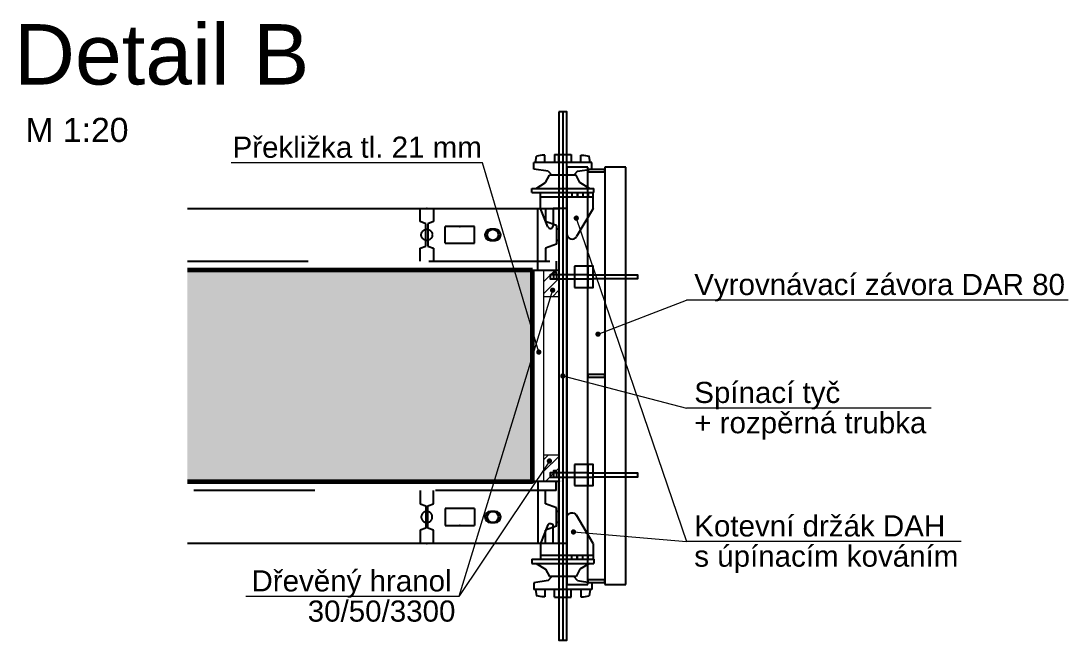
# Model space of a CAD drawing. Header units: millimetres. Extents: x 1924 to 471109, y -30014 to 109986.
# Drawn here: x 364435 to 366169, y 19979 to 21004 of the extents above; entities that cross this region are included whole.
import ezdxf
from ezdxf.enums import TextEntityAlignment as Align

# ---------------------------------------------------------------- set-up
doc = ezdxf.new("R2010")
doc.units = ezdxf.units.MM
doc.header["$LTSCALE"] = 100
doc.linetypes.add('104', pattern=[4, 2, -2])
for name, color, linetype, lineweight in [('Bloky', 7, 'Continuous', 15), ('Hatch', 7, 'Continuous', 15), ('texty', 255, 'Continuous', 15), ('Velmi tlustá', 10, 'Continuous', 60)]:
    doc.layers.add(name, color=color, linetype=linetype, lineweight=lineweight)
for name, color, linetype in [('PERI_Blocktext', 22, 'Continuous'), ('PERI_DOMINO_Accessories', 41, 'Continuous'), ('PERI_DOMINO_Anchor', 7, 'Continuous')]:
    doc.layers.add(name, color=color, linetype=linetype)
doc.layers.add('PERI_HELPLINE', color=140, linetype='Continuous', plot=False)
doc.layers.add('PERI_HIDDEN', color=30, linetype='104', plot=False)
doc.styles.add('PERI-Blocktxt', font='arial.ttf')
doc.styles.add('PERI-txt-arial', font='arial.ttf')
doc.styles.get("Standard").update_dxf_attribs({"font": 'arial.ttf'})

# ---------------------------------------------------------------- blocks, each defined once
blk = doc.blocks.new('030480P')
at = {"color": 0, "linetype": 'ByBlock'}
blk.add_lwpolyline([(-500, -7.5), (500, -7.5), (500, 7.5), (-500, 7.5)], close=True, dxfattribs=at)
at = {"layer": 'PERI_HELPLINE'}
blk.add_line((-500, 0), (500, 0), dxfattribs=at)
blk.add_point((0, 0), dxfattribs=at)
at = {"color": 0, "linetype": 'ByBlock', "style": 'PERI-Blocktxt'}
for tag, p, height, flags in [('ART', (0, 2), 1, 3), ('FAKTOR', (0, 0), 1.5, 9)]:
    blk.add_attdef(tag, p, '', height=height, dxfattribs=dict(at, flags=flags))
at = {"layer": 'PERI_Blocktext', "linetype": 'ByBlock', "style": 'PERI-Blocktxt', "flags": 8}
blk.add_attdef('Blocktext', text='', height=80, dxfattribs=at).set_placement((0, 0), align=Align.MIDDLE)
blk = doc.blocks.new('066084V01')
at = {"color": 0, "linetype": 'ByBlock'}
for points in [[(-4, 10), (-4, 93.6), (4, 93.6), (4, 10)], [(-4, 0), (-4, -71.4), (4, -71.4), (4, 0)], [(-4, -59.4), (-8, -59.4), (-8, -65.4), (-4, -65.4)]]:
    blk.add_lwpolyline(points, dxfattribs=at)
blk.add_lwpolyline([(20, 0), (20, 10), (-20, 10), (-20, 0)], close=True, dxfattribs=at)
at = {"layer": 'PERI_HIDDEN'}
for p, q in [((-4, 0), (-4, 10)), ((4, 0), (4, 10)), ((-4, -59.4), (4, -59.4)), ((-4, -65.4), (4, -65.4))]:
    blk.add_line(p, q, dxfattribs=at)
blk.add_lwpolyline([(-20, 0), (-20, -25.6), (20, -25.6), (20, 0)], dxfattribs=at)
at = {"color": 0, "linetype": 'ByBlock', "style": 'PERI-Blocktxt'}
for tag, p, height, flags in [('ART', (0, 2), 1, 3), ('FAKTOR', (0, 0), 1.5, 9)]:
    blk.add_attdef(tag, p, '', height=height, dxfattribs=dict(at, flags=flags))
at = {"layer": 'PERI_Blocktext', "linetype": 'ByBlock', "style": 'PERI-Blocktxt', "flags": 8}
blk.add_attdef('Blocktext', text='', height=80, dxfattribs=at).set_placement((0, 0), align=Align.MIDDLE)
blk = doc.blocks.new('066084V')
at = {"color": 0, "linetype": 'ByBlock'}
for p, q in [((-191.5, 72), (-395, 72)), ((-395, 72), (-395, 32)), ((395, 72), (191.5, 72)), ((395, 32), (395, 72)), ((-395, 32), (-191.5, 32)), ((191.5, 32), (395, 32)), ((-191.5, 0), (-395, 0)), ((-395, 0), (-395, -40)), ((395, 0), (191.5, 0)), ((395, -40), (395, 0)), ((-395, -40), (-191.5, -40)), ((191.5, -40), (395, -40))]:
    blk.add_line(p, q, dxfattribs=at)
for points in [[(183.5, 72), (-183.5, 72)], [(-183.5, 32), (183.5, 32)], [(183.5, 0), (-183.5, 0)], [(-183.5, -40), (183.5, -40)]]:
    blk.add_lwpolyline(points, dxfattribs=at)
for points in [[(-391, 0), (-386, 0), (-386, 32), (-391, 32)], [(-2.5, 0), (2.5, 0), (2.5, 32), (-2.5, 32)], [(386, 0), (391, 0), (391, 32), (386, 32)]]:
    blk.add_lwpolyline(points, close=True, dxfattribs=at)
at = {"layer": 'PERI_HELPLINE'}
blk.add_point((0, 0), dxfattribs=at)
at = {"layer": 'PERI_HIDDEN'}
for points in [[(-183.5, 72), (-191.5, 72)], [(191.5, 72), (183.5, 72)], [(-191.5, 32), (-183.5, 32)], [(183.5, 32), (191.5, 32)], [(-183.5, 0), (-191.5, 0)], [(191.5, 0), (183.5, 0)], [(-191.5, -40), (-183.5, -40)], [(183.5, -40), (191.5, -40)]]:
    blk.add_lwpolyline(points, dxfattribs=at)
at = {"color": 0, "linetype": 'ByBlock'}
for p in [(-187.5, 0), (187.5, 0)]:
    blk.add_blockref('066084V01', p, dxfattribs=at)
at = {"color": 0, "linetype": 'ByBlock', "style": 'PERI-Blocktxt'}
for tag, p, height, flags in [('ART', (0, 2), 1, 3), ('FAKTOR', (0, 0), 1.5, 9)]:
    blk.add_attdef(tag, p, '', height=height, dxfattribs=dict(at, flags=flags))
at = {"layer": 'PERI_Blocktext', "style": 'PERI-Blocktxt', "flags": 8}
blk.add_attdef('BLOCKTEXT', text='', height=80, dxfattribs=at).set_placement((0, 130.3), align=Align.MIDDLE)
blk = doc.blocks.new('030370C')
at = {"color": 0, "linetype": 'ByBlock'}
for p, q in [((-71, 39), (-69.1, 49.9)), ((-57, 52), (-69.1, 49.9)), ((-44.4, 55), (-57, 55)), ((-57, 55), (-57, -55)), ((-40.5, 27.5), (-44.4, 55)), ((-8, 50.5), (-19, 32.5)), ((-8, -58.5), (-8, 58.5)), ((0, 58.5), (-8, 58.5)), ((0, -58.5), (0, 58.5)), ((-71, 34), (-71, 39)), ((-57, 34), (-71, 34)), ((-40.5, 27.5), (-33, 20.6)), ((-19, 32.5), (-33, 25.4)), ((-33, 25.4), (-33, -25.4)), ((-72, -15.6), (-72, 15.6)), ((-72, 15.6), (-57, 15.6)), ((-57, 7.8), (-72, 7.8)), ((-57, -7.8), (-72, -7.8)), ((-72, -15.6), (-57, -15.6)), ((-57, -34), (-71, -34)), ((-71, -34), (-71, -39)), ((-71, -39), (-69.1, -49.9)), ((-40.5, -27.5), (-44.4, -55)), ((-40.5, -27.5), (-33, -20.6)), ((-19, -32.5), (-33, -25.4)), ((-8, -50.5), (-19, -32.5)), ((-57, -52), (-69.1, -49.9)), ((-44.4, -55), (-57, -55)), ((0, -58.5), (-8, -58.5))]:
    blk.add_line(p, q, dxfattribs=at)
at = {"layer": 'PERI_HELPLINE'}
blk.add_point((0, 0), dxfattribs=at)
at = {"color": 0, "linetype": 'ByBlock', "style": 'PERI-Blocktxt'}
for tag, height, flags in [('FAKTOR', 1.5, 9), ('ART', 1, 3)]:
    blk.add_attdef(tag, (0, 0), '', height=height, rotation=90, dxfattribs=dict(at, flags=flags))
at = {"layer": 'PERI_Blocktext', "linetype": 'ByBlock', "style": 'PERI-Blocktxt', "flags": 8}
blk.add_attdef('Blocktext', text='', height=80, dxfattribs=at).set_placement((0, 0), align=Align.MIDDLE)
blk = doc.blocks.new('066086C')
at = {"color": 0, "linetype": 'ByBlock'}
for p, q in [((-30, -50), (-30, 50)), ((0, 50), (-30, 50)), ((0, 50), (53.1, 18.6)), ((48, 0), (0, 0)), ((0, 0), (0, -26)), ((0, -26), (33, -26)), ((34.9, -35.6), (0, -50)), ((0, -50), (-30, -50))]:
    blk.add_line(p, q, dxfattribs=at)
for centre, radius, start, end in [((48, 10), 10, 270, 59.404), ((33, -31), 5, 292.3864, 90)]:
    blk.add_arc(centre, radius, start, end, dxfattribs=at)
at = {"layer": 'PERI_HELPLINE'}
for p, q in [((-30, 30.3), (-22, 30.3)), ((-30, 9.8), (-22, 9.8))]:
    blk.add_line(p, q, dxfattribs=at)
blk.add_point((0, 0), dxfattribs=at)
at = {"layer": 'PERI_HIDDEN'}
for p, q in [((-30, 40.3), (-22, 40.3)), ((-22, -50), (-22, 50)), ((-30, 20.3), (-22, 20.3)), ((-30, 19.8), (-22, 19.8)), ((-30, -0.2), (-22, -0.2))]:
    blk.add_line(p, q, dxfattribs=at)
at = {"color": 0, "linetype": 'ByBlock', "style": 'PERI-txt-arial'}
for tag, flags in [('ART', 3), ('Faktor', 9)]:
    blk.add_attdef(tag, (0, 0), '', height=1, dxfattribs=dict(at, flags=flags))
at = {"layer": 'PERI_Blocktext', "style": 'PERI-Blocktxt', "flags": 8}
blk.add_attdef('BLOCKTEXT', text='', height=80, dxfattribs=at).set_placement((-371.7, 5.6), align=Align.MIDDLE_CENTER)

msp = doc.modelspace()

# ---------------------------------------------------------------- hatches: boundary and pattern name
at = {"layer": 'Bloky', "true_color": 0x939598}
h = msp.add_hatch(dxfattribs=at)
h.set_pattern_fill('ANSI31', color=252, scale=4.375)
h.set_pattern_definition([(45, (-103733.452, -169394.75), (-9.82215513, 9.82215513), [])])
h.paths.add_polyline_path([(365325.696, 20591.235), (365300.321, 20591.235), (365300.321, 20547.485), (365325.696, 20547.485)])
h.paths.add_polyline_path([(365325.696, 20284.985), (365300.321, 20284.985), (365300.321, 20241.235), (365325.696, 20241.235)])
at = {"layer": 'Hatch', "true_color": 0x939598}
h = msp.add_hatch(color=252, dxfattribs=at)
h.dxf.hatch_style = 1
h.paths.add_polyline_path([(365281.946, 20591.235), (364710.53, 20591.235), (364710.53, 20241.235), (365281.946, 20241.235)])

# ---------------------------------------------------------------- linework, layer by layer
at = {"color": 0, "linetype": 'ByBlock'}
for p, q in [((364710.53, 20693.61), (365325.696, 20693.61)), ((365325.696, 20693.61), (365325.696, 20591.235)), ((365220.259, 20659.047), (365212.384, 20659.047)), ((365212.384, 20640.672), (365220.259, 20640.672)), ((364710.53, 20591.235), (365325.696, 20591.235)), ((365325.696, 20241.235), (364710.53, 20241.235)), ((365325.696, 20138.86), (365325.696, 20241.235)), ((365220.259, 20191.797), (365212.384, 20191.797)), ((365212.384, 20173.422), (365220.259, 20173.422)), ((365325.696, 20138.86), (364710.53, 20138.86))]:
    msp.add_line(p, q, dxfattribs=at)
for centre in [(365216.321, 20649.86), (365216.321, 20182.61)]:
    msp.add_circle(centre, 9.187, dxfattribs=at)
for centre, start, end in [((365212.384, 20649.86), 90, 270), ((365220.259, 20649.86), 270, 90), ((365212.384, 20182.61), 90, 270), ((365220.259, 20182.61), 270, 90)]:
    msp.add_arc(centre, 9.187, start, end, dxfattribs=at)
at = {"layer": 'Bloky'}
for p, q in [((365281.946, 20241.235), (365281.946, 20591.235)), ((365281.946, 20591.235), (365300.321, 20591.235)), ((365300.321, 20591.235), (365300.321, 20241.235)), ((365325.696, 20591.235), (365325.696, 20547.485)), ((365325.696, 20547.485), (365300.321, 20547.485)), ((365325.696, 20284.985), (365300.321, 20284.985)), ((365325.696, 20241.235), (365325.696, 20284.985)), ((365300.321, 20241.235), (365281.946, 20241.235))]:
    msp.add_line(p, q, dxfattribs=at)
at = {"layer": 'PERI_HELPLINE'}
for p, q in [((365290.696, 20591.235), (365290.696, 20693.61)), ((365290.696, 20241.235), (365290.696, 20138.86))]:
    msp.add_line(p, q, dxfattribs=at)
for p in [(365106.946, 20693.61), (365161.634, 20663.86), (365325.696, 20241.235), (365161.634, 20168.61), (365106.946, 20138.86)]:
    msp.add_point(p, dxfattribs=at)
at = {"layer": 'PERI_HIDDEN'}
for p, q in [((365096.009, 20671.735), (365096.009, 20693.61)), ((365117.884, 20693.61), (365117.884, 20671.735)), ((365303.821, 20693.61), (365303.821, 20671.735)), ((365105.196, 20668.391), (365096.009, 20671.735)), ((365105.196, 20631.329), (365105.196, 20668.391)), ((365117.884, 20671.735), (365108.696, 20668.391)), ((365108.696, 20668.391), (365108.696, 20631.329)), ((365137.134, 20635.86), (365137.134, 20663.86)), ((365321.846, 20665.174), (365303.821, 20671.735)), ((365321.846, 20665.174), (365321.846, 20634.545)), ((365325.696, 20659.047), (365321.846, 20659.047)), ((365325.696, 20640.672), (365321.846, 20640.672)), ((365096.009, 20627.985), (365105.196, 20631.329)), ((365096.009, 20606.11), (365096.009, 20627.985)), ((365108.696, 20631.329), (365117.884, 20627.985)), ((365117.884, 20627.985), (365117.884, 20606.11)), ((365321.846, 20634.545), (365303.821, 20627.985)), ((365303.821, 20627.985), (365303.821, 20606.11)), ((364710.53, 20606.11), (365321.321, 20606.11)), ((365321.321, 20606.11), (365321.321, 20591.235)), ((365321.321, 20226.36), (365321.321, 20241.235)), ((365321.321, 20226.36), (364710.53, 20226.36)), ((365096.009, 20226.36), (365096.009, 20204.485)), ((365117.884, 20204.485), (365117.884, 20226.36)), ((365303.821, 20204.485), (365303.821, 20226.36)), ((365096.009, 20204.485), (365105.196, 20201.141)), ((365105.196, 20201.141), (365105.196, 20164.079)), ((365108.696, 20201.141), (365117.884, 20204.485)), ((365108.696, 20164.079), (365108.696, 20201.141)), ((365186.134, 20196.61), (365186.134, 20168.61)), ((365321.846, 20197.924), (365303.821, 20204.485)), ((365321.846, 20167.295), (365321.846, 20197.924)), ((365325.696, 20191.797), (365321.846, 20191.797)), ((365325.696, 20173.422), (365321.846, 20173.422)), ((365105.196, 20164.079), (365096.009, 20160.735)), ((365096.009, 20160.735), (365096.009, 20138.86)), ((365117.884, 20160.735), (365108.696, 20164.079)), ((365117.884, 20138.86), (365117.884, 20160.735)), ((365321.846, 20167.295), (365303.821, 20160.735)), ((365303.821, 20138.86), (365303.821, 20160.735))]:
    msp.add_line(p, q, dxfattribs=at)
at = {"layer": 'PERI_HIDDEN', "extrusion": (6.72977e-17, 1, -3.55271e-16)}
for p, q in [((365186.134, 20663.86), (365137.134, 20663.86)), ((365186.134, 20635.86), (365186.134, 20663.86)), ((365137.134, 20635.86), (365186.134, 20635.86))]:
    msp.add_line(p, q, dxfattribs=at)
at = {"layer": 'PERI_HIDDEN', "extrusion": (5.5167e-17, -1, -3.55271e-16)}
for p, q in [((365186.134, 20196.61), (365137.134, 20196.61)), ((365137.134, 20196.61), (365137.134, 20168.61)), ((365137.134, 20168.61), (365186.134, 20168.61))]:
    msp.add_line(p, q, dxfattribs=at)
at = {"layer": 'PERI_HIDDEN'}
msp.add_circle((365106.946, 20649.86), 9.187, dxfattribs=at)
at = {"layer": 'PERI_HIDDEN', "extrusion": (3.39308e-16, -1.93959e-16, -1)}
msp.add_circle((-365106.946, 20182.61), 9.187, dxfattribs=at)
at = {"layer": 'texty'}
for p, q in [((365199.215, 20769.09), (364782.828, 20769.09)), ((365292.517, 20455.671), (365199.215, 20769.09)), ((365354.537, 20677.581), (365537.237, 20141.85)), ((365315.338, 20558.237), (365159.812, 20050.863)), ((365390.576, 20485.398), (365537.237, 20541.726)), ((366169.125, 20541.726), (365537.237, 20541.726)), ((365332.259, 20416.235), (365537.237, 20362.865)), ((365942.515, 20362.865), (365537.237, 20362.865)), ((365310.028, 20275.274), (365159.812, 20050.863)), ((365349.892, 20157.803), (365537.237, 20141.85)), ((365992.327, 20141.85), (365537.237, 20141.85)), ((365159.812, 20050.863), (364807.245, 20050.863))]:
    msp.add_line(p, q, dxfattribs=at)
at = {"layer": 'texty', "const_width": 4.375}
for points in [[(365352.349, 20677.581, 1), (365356.724, 20677.581, 1)], [(365313.151, 20558.237, 1), (365317.526, 20558.237, 1)], [(365388.389, 20485.398, 1), (365392.764, 20485.398, 1)], [(365290.329, 20455.671, 1), (365294.704, 20455.671, 1)], [(365330.071, 20416.235, 1), (365334.446, 20416.235, 1)], [(365307.841, 20275.274, 1), (365312.216, 20275.274, 1)], [(365347.705, 20157.803, 1), (365352.08, 20157.803, 1)]]:
    msp.add_lwpolyline(points, format="xyb", close=True, dxfattribs=at)
at = {"layer": 'Velmi tlustá'}
for p, q in [((365281.946, 20591.235), (364710.53, 20591.235)), ((364710.53, 20241.235), (365281.946, 20241.235))]:
    msp.add_line(p, q, dxfattribs=at)
msp.add_lwpolyline([(364931.946, 20241.235), (365281.946, 20241.235), (365281.946, 20591.235)], dxfattribs=at)

# ---------------------------------------------------------------- block references
at = {"layer": 'PERI_DOMINO_Accessories', "yscale": 0.8749999999999994, "zscale": 0.8749999999999994}
for name, p, xscale, rotation in [('066084V', (365373.821, 20416.235), 0.8749999999999994, 269.9999999999999), ('066086C', (365338.821, 20693.61), 0.8749999999999994, 269.9999999999999), ('066086C', (365338.821, 20138.86), -0.8749999999999994, 270)]:
    msp.add_blockref(name, p, dxfattribs=dict(at, xscale=xscale, rotation=rotation))
at = {"layer": 'PERI_DOMINO_Anchor', "yscale": 0.8749999999999994, "zscale": 0.8749999999999994}
for name, p, xscale, rotation in [('030480P', (365332.259, 20416.235), 0.8749999999999994, 269.9999999999999), ('030370C', (365332.259, 20719.86), 0.8749999999999994, 269.9999999999999), ('030370C', (365332.259, 20112.61), -0.8749999999999994, 270)]:
    msp.add_blockref(name, p, dxfattribs=dict(at, xscale=xscale, rotation=rotation))

# ---------------------------------------------------------------- texts
at = {"color": 0, "linetype": 'ByBlock', "style": 'PERI-Blocktxt'}
for tag, p, s, height, flags in [('ART', (365321.625, 20241.235), '066020', 0.875, 3), ('FAKTOR', (365324.813, 20241.235), '1', 1.312, 9)]:
    msp.add_attdef(tag, p, s, height=height, dxfattribs=dict(at, flags=flags))
at = {"layer": 'texty'}
for s, height, p in [('Detail B', 100, (364423.243, 20898.858)), ('M 1:20', 40, (364442.095, 20803.675)), ('Překližka tl. 21 mm', 35, (364785.224, 20777.569)), ('Vyrovnávací závora DAR 80', 35, (365549.972, 20550.204)), ('Spínací tyč', 35, (365549.972, 20371.343)), ('+ rozpěrná trubka', 35, (365549.972, 20321.24)), ('Kotevní držák DAH', 35, (365549.972, 20150.329)), ('s úpínacím kováním', 35, (365549.972, 20100.226)), ('Dřevěný hranol', 35, (364816.556, 20059.342)), ('30/50/3300', 35, (364909.688, 20009.239))]:
    msp.add_text(s, height=height, dxfattribs=at).set_placement(p)

doc.saveas('drawing.dxf')
